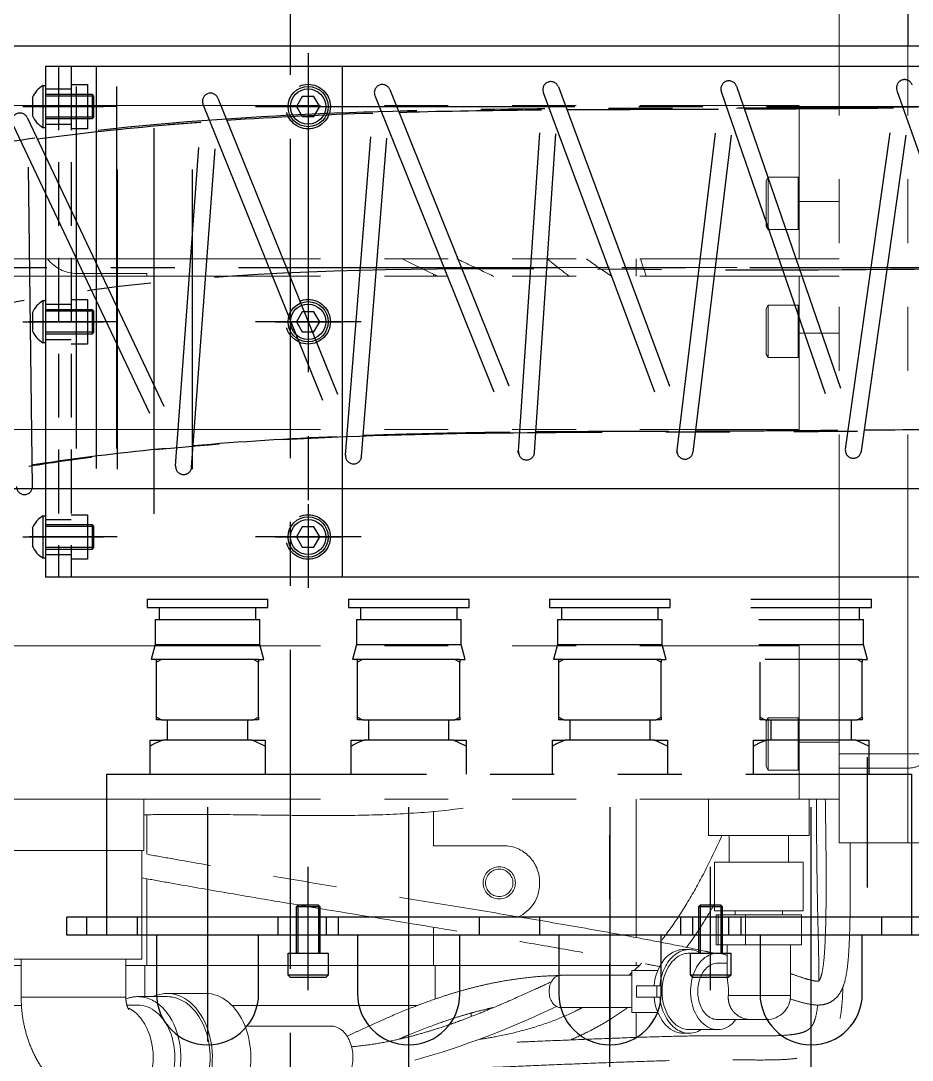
# Model space of a CAD drawing. Extents: x -2384 to 29887, y -2542 to 22350.
# Drawn here: x 2102.5 to 2324, y 4652.4 to 4910.8 of the extents above; entities that cross this region are included whole.
import ezdxf

# ---------------------------------------------------------------- set-up
doc = ezdxf.new("R2010")
doc.units = 0
doc.header["$LTSCALE"] = 63.5
doc.header["$MEASUREMENT"] = 0
for name, pattern in [('CENTER', [2, 1.25, -0.25, 0.25, -0.25]), ('HIDDEN', [0.375, 0.25, -0.125]), ('PHANTOM', [2.5, 1.25, -0.25, 0.25, -0.25, 0.25, -0.25])]:
    doc.linetypes.add(name, pattern=pattern)
doc.layers.get('0').update_dxf_attribs({"linetype": 'CONTINUOUS'})
for name, color, linetype in [('1', 4, 'HIDDEN'), ('2', 2, 'CENTER'), ('4', 6, 'PHANTOM'), ('Umbilical', 1, 'PHANTOM')]:
    doc.layers.add(name, color=color, linetype=linetype)

# ---------------------------------------------------------------- blocks, each defined once
blk = doc.blocks.new('165F-TOP')
at = {"lineweight": 0}
for p, q in [((448.5, -120.93), (448.5, 120.93)), ((465.5, -120.93), (465.5, 120.93)), ((240.2, 40.25), (438.5, 40.25)), ((438.5, 16.37), (438.5, 40.25)), ((430.8, 22.41), (430.3, 21.54)), ((430.3, 21.54), (430.3, 10.28)), ((430.8, 9.41), (430.8, 22.41)), ((438.3, 22.41), (430.8, 22.41)), ((438.3, 9.41), (438.3, 22.41)), ((438.3, 22.41), (438.3, 9.41)), ((438.5, 22.41), (438.3, 22.41)), ((438.5, 2.18), (438.5, 16.37)), ((438.5, 16.37), (448.5, 16.37)), ((430.3, 10.28), (430.8, 9.41)), ((430.8, 9.41), (438.3, 9.41)), ((438.3, 9.41), (438.5, 9.41)), ((240.2, 2.18), (438.5, 2.18)), ((312, 0), (448.5, 0)), ((398, -2.18), (398, 2.18)), ((438.5, 2.18), (448.5, 2.18)), ((240.2, -2.18), (438.5, -2.18)), ((276.38, -1.5), (259, -1.5)), ((276.38, -2.18), (276.38, -1.5)), ((347.62, -2.18), (347.62, -1.68)), ((438.5, -16.37), (438.5, -2.18)), ((438.5, -2.18), (448.5, -2.18)), ((430.8, -9.41), (430.3, -10.28)), ((430.3, -10.28), (430.3, -21.54)), ((430.8, -22.41), (430.8, -9.41)), ((438.3, -9.41), (430.8, -9.41)), ((438.3, -22.41), (438.3, -9.41)), ((438.3, -9.41), (438.3, -22.41)), ((438.5, -9.41), (438.3, -9.41)), ((438.5, -40.25), (438.5, -16.37)), ((438.5, -16.37), (448.5, -16.37)), ((430.3, -21.54), (430.8, -22.41)), ((430.8, -22.41), (438.3, -22.41)), ((438.3, -22.41), (438.5, -22.41)), ((240.2, -40.25), (438.5, -40.25)), ((240.2, -94.1), (438.5, -94.1)), ((438.5, -117.98), (438.5, -94.1)), ((430.8, -111.94), (430.3, -112.81)), ((430.3, -112.81), (430.3, -124.07)), ((430.8, -124.94), (430.8, -111.94)), ((438.3, -111.94), (430.8, -111.94)), ((438.3, -124.94), (438.3, -111.94)), ((438.3, -111.94), (438.3, -124.94)), ((438.5, -111.94), (438.3, -111.94)), ((438.5, -132.18), (438.5, -117.98)), ((438.5, -117.98), (448.5, -117.98)), ((448.5, -124.46), (448.5, -120.93)), ((448.5, -120.93), (465.5, -120.93)), ((465.5, -120.93), (470.5, -120.93)), ((465.5, -124.46), (465.5, -120.93)), ((430.3, -124.07), (430.8, -124.94)), ((430.8, -124.94), (438.3, -124.94)), ((438.3, -124.94), (438.5, -124.94)), ((448.5, -143), (448.5, -124.46)), ((465.5, -124.46), (448.5, -124.46)), ((465.5, -143), (465.5, -124.46)), ((240.2, -132.18), (438.5, -132.18)), ((275.7, -144.98), (275.7, -132.18)), ((398, -166.58), (398, -132.18)), ((416, -141.18), (416, -132.18)), ((438.5, -132.18), (448.5, -132.18)), ((441, -141.18), (441, -132.18)), ((276.38, -145.86), (276.38, -136.09)), ((347.62, -137.66), (347.62, -135.16)), ((347.62, -143.75), (347.62, -135.16)), ((441, -141.18), (416, -141.18)), ((421.1, -141.18), (421.1, -147.88)), ((435.9, -147.88), (435.9, -141.18)), ((347.62, -143.75), (365, -143.75)), ((448.5, -143), (465.5, -143)), ((465.5, -143), (470.5, -143)), ((275.7, -144.98), (240.7, -144.98)), ((275.2, -171.98), (275.2, -144.98)), ((439.5, -147.88), (417.5, -147.88)), ((417.5, -147.88), (417.5, -159.98)), ((439.5, -159.98), (439.5, -147.88)), ((276.38, -173.5), (276.38, -151.96)), ((374, -152.75), (374, -153.25)), ((439.5, -159.98), (417.5, -159.98)), ((422.6, -159.98), (422.6, -160.98)), ((434.4, -160.98), (434.4, -159.98)), ((418.42, -160.98), (417.9, -160.98)), ((417.9, -160.98), (417.9, -168.38)), ((425.21, -160.98), (418.42, -160.98)), ((418.42, -160.98), (418.42, -168.38)), ((425.21, -160.98), (425.21, -168.38)), ((425.21, -160.98), (439.1, -160.98)), ((439.1, -168.38), (439.1, -160.98)), ((347.62, -173.5), (347.62, -164.02)), ((411.18, -169.58), (409.76, -169.58)), ((418.25, -170.48), (411.18, -170.48)), ((418.42, -168.38), (417.9, -168.38)), ((418.42, -168.38), (425.21, -168.38)), ((420.6, -168.38), (420.6, -175.79)), ((425.21, -168.38), (439.1, -168.38)), ((436.4, -180.98), (436.4, -168.38)), ((275.2, -171.98), (241.2, -171.98)), ((245.2, -171.98), (245.2, -181.38)), ((271.2, -181.38), (271.2, -171.98)), ((398, -173.5), (398, -172.69)), ((420.6, -172.98), (418.25, -172.98)), ((225, -173.5), (245.2, -173.5)), ((271.2, -173.5), (275.96, -173.5)), ((275.96, -173.5), (275.96, -181.28)), ((275.96, -173.5), (348.04, -173.5)), ((348.04, -173.5), (348.04, -181.87)), ((348.04, -173.5), (399, -173.5)), ((403.39, -174.78), (396.92, -174.78)), ((396.92, -174.78), (396.92, -185.18)), ((396.92, -175.98), (379.21, -175.98)), ((291.01, -180.48), (281.46, -180.48)), ((403.19, -178.58), (398.09, -178.58)), ((398.09, -178.58), (398.09, -181.38)), ((403.89, -178.58), (403.19, -178.58)), ((403.19, -178.58), (403.19, -181.38)), ((271.2, -181.38), (245.2, -181.38)), ((274.18, -183.38), (271.47, -183.38)), ((281.46, -181.28), (274.18, -181.28)), ((403.19, -181.38), (398.09, -181.38)), ((403.89, -181.38), (403.19, -181.38)), ((420.92, -180.98), (436.4, -180.98)), ((225, -183.5), (245.28, -183.5)), ((297.61, -183.5), (343.61, -183.5)), ((341.5, -183.5), (341.5, -184.35)), ((357, -186.24), (357, -185.36)), ((379.21, -183.98), (396.92, -183.98)), ((403.39, -185.18), (396.92, -185.18)), ((398, -191.43), (398, -185.18)), ((322.12, -188.58), (300.81, -188.58)), ((418.25, -186.98), (426.6, -186.98)), ((426.6, -186.98), (430.4, -186.98)), ((341.5, -190.81), (341.5, -191.28)), ((409.76, -190.38), (411.18, -190.38)), ((411.18, -189.48), (418.25, -189.48))]:
    blk.add_line(p, q, dxfattribs=at)
blk.add_line((455.5, -154.12), (455.5, -121.76))
for radius in [4, 3.4]:
    blk.add_circle((364, -153), radius, dxfattribs=at)
for centre, radius, start, end in [((259, 7.5), 9, 216.2742, 270), ((365, -152.75), 9, 0, 90), ((365, -153.25), 9, 294.1264, 0), ((430.4, -180.98), 6, 270, 0), ((284.38, 10.69), 215.88, 285.7553, 295.7639), ((426.6, -180.98), 6, 234.0208, 270)]:
    blk.add_arc(centre, radius, start, end, dxfattribs=at)
for centre, major_axis, ratio, start_param, end_param in [((312, -482.5), (0, 602.73), 0.243062, 5.634564, 5.646608), ((465.5, -120.93), (-5, 0), 0.707107, 1.570796, 3.141593), ((409.76, -179.98), (0, -10.4), 0.707107, 3.141593, 4.577364), ((411.18, -179.98), (0, -10.4), 0.707107, 2.722507, 4.577364), ((411.18, -179.98), (0, -9.5), 0.707107, 3.141593, 6.283185), ((418.25, -179.98), (0, 9.5), 0.707107, 0, 3.884002), ((418.25, -179.98), (0, 9.5), 0.707107, 5.910464, 6.283185), ((418.25, -179.98), (0, 7), 0.707107, 0, 3.141593), ((379.21, -179.98), (0, -4), 0.707107, 3.141593, 6.283185), ((281.46, -196.38), (0, -15.9), 0.707107, 0, 3.460159), ((291.01, -196.38), (0, -15.9), 0.707107, 0, 3.141593), ((274.18, -196.38), (0, 15.1), 0.707107, 2.613998, 6.283185), ((274.18, -196.38), (0, 15.1), 0.707107, 0, 0.280814), ((274.18, -196.38), (0, -13), 0.707107, 0, 3.141593), ((281.46, -196.38), (0, 15.1), 0.707107, 3.141593, 6.283185), ((409.76, -179.98), (0, 10.4), 0.707107, 1.705822, 3.141593), ((411.18, -179.98), (0, 10.4), 0.707107, 1.705822, 3.560678), ((268.81, -196.38), (0, -13), 0.707107, 0.00031, 2.788975), ((322.12, -196.38), (0, -7.8), 0.707107, 0, 3.141593)]:
    blk.add_ellipse(centre, major_axis=major_axis, ratio=ratio, start_param=start_param, end_param=end_param, dxfattribs=at)
for points, knots in [([(339.83, 2.17), (342.53, 0.82), (345.47, -0.63), (348.41, -2.07), (348.64, -2.18)], [0.57545613, 0.57545613, 0.57545613, 0.57545613, 0.60280045, 0.6050628, 0.6050628, 0.6050628, 0.6050628]), ([(362.67, -2.23), (360.62, -1.27), (357.54, 0.18), (354.47, 1.66), (353.44, 2.16)], [0.35261808, 0.35261808, 0.35261808, 0.35261808, 0.37316705, 0.38355816, 0.38355816, 0.38355816, 0.38355816]), ([(375.94, 2.14), (376.58, 1.61), (378.42, 0.11), (380.3, -1.35), (381.54, -2.28)], [0.57964496, 0.57964496, 0.57964496, 0.57964496, 0.5895051, 0.60816282, 0.60816282, 0.60816282, 0.60816282]), ([(392, -2.22), (390.03, -0.98), (387.91, 0.48), (385.83, 2.01), (385.64, 2.15)], [0.39515172, 0.39515172, 0.39515172, 0.39515172, 0.42724311, 0.43054988, 0.43054988, 0.43054988, 0.43054988]), ([(275.7, -136.07), (278.13, -136.03), (285.23, -135.95), (296.96, -136.01), (310.85, -136.21), (324.68, -136.31), (338.48, -136.02), (351.7, -135.02), (361.21, -133.54), (366.11, -132.49), (367.04, -132.28)], [0.3092042, 0.3092042, 0.3092042, 0.3092042, 0.3352801, 0.3853111, 0.4348321, 0.4841775, 0.5334679, 0.5826379, 0.6261924, 0.6364093, 0.6364093, 0.6364093, 0.6364093]), ([(445.01, -132.19), (445.09, -136.48), (445.18, -142.96), (445.23, -151.27), (445.22, -157.2), (445.15, -162.52), (445.01, -167.07), (444.81, -170.81), (444.51, -173.75), (444.13, -175.84), (443.68, -177.05), (443.44, -177.37), (443.39, -177.39), (443.32, -177.4), (442.75, -177.45), (441.62, -177.25), (439.79, -176.72), (437.89, -176.08), (436.68, -175.67), (436.47, -175.6)], [0.1146946, 0.1146946, 0.1146946, 0.1146946, 0.1459557, 0.1621997, 0.1780087, 0.1931922, 0.2078557, 0.2222842, 0.2373282, 0.2534195, 0.2694186, 0.2834096, 0.294869, 0.304874, 0.3183158, 0.3356242, 0.3549476, 0.3736374, 0.3773189, 0.3773189, 0.3773189, 0.3773189]), ([(442.8, -132.19), (442.81, -133.76), (442.83, -138.1), (442.88, -145.12), (442.98, -153.33), (443.14, -161.46), (443.34, -169.17), (443.42, -174.29), (443.41, -176.85), (443.4, -177.47)], [0.2519613, 0.2519613, 0.2519613, 0.2519613, 0.2667191, 0.2929848, 0.318916, 0.3476873, 0.3798507, 0.4144071, 0.4263173, 0.4263173, 0.4263173, 0.4263173]), ([(419.34, -141.21), (417.68, -144.94), (414.67, -151.16), (410, -159.29), (406.54, -164.42), (404.49, -167.09), (403.95, -167.76)], [0.3655715, 0.3655715, 0.3655715, 0.3655715, 0.4279995, 0.4719347, 0.5120076, 0.5257655, 0.5257655, 0.5257655, 0.5257655]), ([(436.23, -181.82), (436.28, -181.84), (437.38, -182.2), (439.4, -182.82), (441.83, -183.34), (443.79, -183.41), (445.32, -183.12), (446.78, -182.42), (448.07, -181.31), (449.16, -179.62), (449.91, -177.5), (450.44, -174.76), (450.78, -171.47), (450.99, -167.62), (451.14, -162.98), (451.23, -156.69), (451.23, -149.92), (451.19, -144.9), (451.17, -143.05)], [0.5752153, 0.5752153, 0.5752153, 0.5752153, 0.5759101, 0.5931726, 0.6109344, 0.6263217, 0.6382622, 0.647431, 0.6583045, 0.6713859, 0.686297, 0.7012713, 0.715249, 0.7286022, 0.7421055, 0.7560528, 0.7779808, 0.7906603, 0.7906603, 0.7906603, 0.7906603]), ([(417.37, -170.48), (416.6, -170.31), (413.37, -169.6), (407.32, -168.36), (399.01, -166.76), (388.01, -164.74), (374.25, -162.35), (357.91, -159.62), (341.5, -156.93), (325.08, -154.23), (309.6, -151.66), (295.09, -149.19), (283.92, -147.23), (277.31, -146.04), (275.17, -145.65)], [0.4481641, 0.4481641, 0.4481641, 0.4481641, 0.4544998, 0.4744789, 0.4946153, 0.5150738, 0.5525953, 0.5904441, 0.6285225, 0.6665178, 0.7044837, 0.7359579, 0.7673703, 0.782421, 0.782421, 0.782421, 0.782421]), ([(275.17, -151.75), (277.35, -152.15), (284.05, -153.35), (295.36, -155.33), (313.68, -158.44), (336.62, -162.21), (359.53, -165.96), (377.73, -169.04), (389.61, -171.13), (398.33, -172.74), (402.57, -173.56), (404.01, -173.84)], [0.2010939, 0.2010939, 0.2010939, 0.2010939, 0.215121, 0.2441796, 0.2732742, 0.3316178, 0.3899066, 0.4188275, 0.4473506, 0.4659558, 0.4757152, 0.4757152, 0.4757152, 0.4757152]), ([(410.52, -169.05), (412.5, -166.37), (414.87, -162.75), (417.07, -158.98), (417.56, -158.12)], [0.41868294, 0.41868294, 0.41868294, 0.41868294, 0.45927891, 0.4710608, 0.4710608, 0.4710608, 0.4710608]), ([(399.37, -172.96), (399.23, -173.11), (398.6, -173.74), (397.97, -174.35), (397.48, -174.81)], [0.56294316, 0.56294316, 0.56294316, 0.56294316, 0.56635014, 0.57725471, 0.57725471, 0.57725471, 0.57725471]), ([(379.21, -176.03), (377.61, -176.07), (374.54, -176.17), (369.49, -176.68), (364.93, -177.39), (361.11, -178.15), (357.79, -178.93), (354.69, -179.76), (351.49, -180.72), (347.63, -181.99), (342.56, -183.85), (336.11, -186.52), (330.35, -189.16), (326.99, -190.76), (326.1, -191.19)], [0.033011, 0.033011, 0.033011, 0.033011, 0.1240884, 0.2208613, 0.2963908, 0.3549056, 0.4059671, 0.4538713, 0.4990994, 0.5534773, 0.6306866, 0.7305184, 0.8535263, 0.8982314, 0.8982314, 0.8982314, 0.8982314]), ([(377.03, -177.54), (375.57, -178.21), (372.34, -179.7), (367.13, -182.05), (362.03, -184.24), (357.8, -185.95), (353.71, -187.5), (349.87, -188.85), (345.8, -190.12), (341.96, -191.2), (337.5, -192.26), (332.37, -193.2), (328.99, -193.59), (327.22, -193.74), (327.2, -193.74)], [0.0519534, 0.0519534, 0.0519534, 0.0519534, 0.1395071, 0.2570559, 0.352271, 0.4264163, 0.4817683, 0.5607162, 0.6103449, 0.6660081, 0.7282494, 0.7998051, 0.8869113, 0.8875428, 0.8875428, 0.8875428, 0.8875428]), ([(420.92, -180.98), (420.96, -180.46), (420.97, -179.91), (420.92, -178.83), (420.85, -178.33), (420.69, -177.08), (420.6, -176.39), (420.6, -175.77)], [0, 0, 0, 0, 0.0625, 0.0625, 0.125, 0.125, 0.2301715, 0.2301715, 0.2301715, 0.2301715]), ([(326.86, -199.96), (327.73, -199.95), (331.24, -199.89), (337.31, -199.75), (344.84, -199.52), (352.87, -199.23), (361.75, -198.88), (371.92, -198.45), (382.17, -198.02), (392.43, -197.62), (402.43, -197.27), (410.36, -197.07), (416.1, -196.99), (421.44, -196.98), (427.26, -197.04), (432.54, -197.03), (436.14, -196.85), (438.85, -196.5), (441.31, -195.93), (443.6, -194.92), (445.41, -193.53), (446.75, -191.89), (447.69, -190.14), (448.36, -188.21), (448.83, -186.05), (449.15, -183.58), (449.31, -181.2), (449.36, -179.47), (449.38, -178.9)], [0.02346, 0.02346, 0.02346, 0.02346, 0.033306, 0.0613049, 0.0852078, 0.1052606, 0.1362875, 0.1669655, 0.1984898, 0.2300753, 0.2610123, 0.2908228, 0.305518, 0.3203517, 0.3511944, 0.3837253, 0.4134954, 0.4319511, 0.4548894, 0.4827227, 0.5079868, 0.5287969, 0.5481491, 0.5699554, 0.5900272, 0.6090722, 0.6324533, 0.6434741, 0.6434741, 0.6434741, 0.6434741]), ([(245.2, -181.38), (245.22, -182.32), (245.27, -184.45), (245.8, -188.22), (246.93, -192.31), (248.6, -196.24), (250.73, -199.7), (253.2, -202.65), (255.91, -205.05), (258.89, -206.96), (262.15, -208.38), (265.56, -209.23), (267.67, -209.33), (268.81, -209.38)], [0, 0, 0, 0, 0.060994, 0.162033, 0.264056, 0.367099, 0.470737, 0.563002, 0.653212, 0.741468, 0.828176, 0.922079, 1, 1, 1, 1]), ([(271.93, -184.49), (271.93, -184.49), (271.92, -184.48), (271.78, -184.28), (271.5, -183.58), (271.28, -182.66), (271.2, -181.84), (271.2, -181.45), (271.2, -181.38)], [0.5963637, 0.5963637, 0.5963637, 0.5963637, 0.622439, 0.7343357, 0.8201288, 0.9052766, 0.9855596, 1, 1, 1, 1]), ([(443.12, -183.35), (443.1, -183.55), (442.98, -184.57), (442.69, -186.2), (442.22, -187.64), (441.69, -188.6), (441.16, -189.23), (440.32, -189.83), (439.11, -190.29), (437.56, -190.62), (435.3, -190.89), (431.98, -191.04), (426.76, -191.04), (419.86, -190.97), (411.37, -191.03), (401.92, -191.28), (391.99, -191.63), (381.81, -192.03), (373.29, -192.39), (366.54, -192.67), (361.6, -192.88), (358, -193.02), (356.07, -193.1), (355.74, -193.11)], [0.4709812, 0.4709812, 0.4709812, 0.4709812, 0.4766814, 0.5009008, 0.5279554, 0.5473575, 0.5682607, 0.5937142, 0.621343, 0.6437914, 0.6620837, 0.6920585, 0.7245577, 0.7553561, 0.7850095, 0.8150063, 0.8460521, 0.8777557, 0.9094482, 0.9250352, 0.94035, 0.9553397, 0.9584391, 0.9584391, 0.9584391, 0.9584391]), ([(423.07, -185.83), (422.89, -185.7), (422.73, -185.56), (422.42, -185.28), (422.29, -185.13), (422.03, -184.83), (421.91, -184.66), (421.57, -184.16), (421.39, -183.8), (421.18, -183.23), (421.12, -183.03), (421.02, -182.63), (420.98, -182.43), (420.89, -181.82), (420.88, -181.4), (420.92, -180.98)], [0.4315086, 0.4315086, 0.4315086, 0.4315086, 0.5, 0.5, 0.5625, 0.5625, 0.625, 0.625, 0.75, 0.75, 0.8125, 0.8125, 0.875, 0.875, 1, 1, 1, 1]), ([(339.15, -191.8), (339.8, -191.51), (342.66, -190.3), (347.17, -188.51), (351.97, -186.85), (355.26, -185.84), (357.97, -185.08), (360.33, -184.49), (361.94, -184.13), (362.47, -184.01)], [0.2379386, 0.2379386, 0.2379386, 0.2379386, 0.2710536, 0.3821332, 0.4661738, 0.5109793, 0.5483137, 0.604467, 0.6331949, 0.6331949, 0.6331949, 0.6331949]), ([(384.62, -184.01), (384.07, -184.3), (381.66, -185.53), (376.94, -187.56), (370.4, -189.64), (364.25, -191.05), (360.49, -191.69), (358.95, -191.93)], [0.661869, 0.661869, 0.661869, 0.661869, 0.6715981, 0.7042659, 0.7408239, 0.7748275, 0.798919, 0.798919, 0.798919, 0.798919]), ([(381.49, -192.1), (383.03, -191.46), (386.63, -189.82), (391.42, -187.12), (394.56, -184.95), (395.82, -184.01)], [0.26607011, 0.26607011, 0.26607011, 0.26607011, 0.28568899, 0.313063, 0.33236964, 0.33236964, 0.33236964, 0.33236964])]:
    blk.add_open_spline(points, degree=3, knots=knots, dxfattribs=at)
blk.add_open_spline([(396.96, -175.29), (396.7, -175.53), (396.44, -175.77), (396.17, -176.01)], degree=3, dxfattribs=at)
at = {"layer": '2'}
for p, q in [((312, 412.98), (312, -333.68)), ((-589.77, 0), (1847.25, 0))]:
    blk.add_line(p, q, dxfattribs=at)
blk = doc.blocks.new('CLHOLEM10pS', base_point=(-1093.7, 423.32))
blk.add_circle((-1093.7, 423.32), 5.4)
at = {"layer": '2'}
for p, q in [((-1093.7, 431.89), (-1093.7, 414.74)), ((-1102.27, 423.32), (-1085.12, 423.32))]:
    blk.add_line(p, q, dxfattribs=at)
blk = doc.blocks.new('A$C6E9C46D4')
for p, q in [((-80, 15), (-85, 10)), ((10, 15), (-80, 15)), ((10, 15), (15, 10)), ((-85, -206), (-85, 10)), ((15, 10), (15, -206)), ((-85, -201.5), (-307, -201.5)), ((-307, -206), (-307, -201.5)), ((-302, -206), (-302, -201.5)), ((15, -201.5), (-85, -201.5)), ((10, -201.5), (10, -206)), ((15, -206), (-307, -206))]:
    blk.add_line(p, q)
at = {"layer": '1'}
for p, q in [((-289.5, -201.5), (-289.5, -206)), ((-254.5, -201.5), (-254.5, -206)), ((-251.5, -201.5), (-251.5, -206)), ((-242.5, -201.5), (-242.5, -206)), ((-239.5, -201.5), (-239.5, -206)), ((-204.5, -201.5), (-204.5, -206)), ((-189.5, -201.5), (-189.5, -206)), ((-154.5, -201.5), (-154.5, -206)), ((-151.5, -201.5), (-151.5, -206)), ((-142.5, -201.5), (-142.5, -206)), ((-139.5, -201.5), (-139.5, -206)), ((-104.5, -201.5), (-104.5, -206)), ((-79.5, -201.5), (-79.5, -206)), ((-74.1, -201.5), (-74.1, -206)), ((-69.1, -201.5), (-69.1, -206)), ((-24.9, -201.5), (-24.9, -206)), ((-19.9, -201.5), (-19.9, -206)), ((-14.5, -201.5), (-14.5, -206))]:
    blk.add_line(p, q, dxfattribs=at)
at = {"layer": '2'}
for p, q in [((-58.42, 0), (-8.58, 0)), ((-67, -71.42), (-67, -8.58)), ((0, -8.58), (0, -71.42)), ((-8.58, -80), (-58.42, -80)), ((-272, -174.2), (-272, -232.41)), ((-222, -232.41), (-222, -174.2)), ((-172, -174.2), (-172, -232.41)), ((-122, -232.41), (-122, -174.2)), ((-247, -218.06), (-247, -189.01)), ((-147, -218.06), (-147, -189.01)), ((-71.6, -218.06), (-71.6, -189.01)), ((-22.4, -218.06), (-22.4, -189.01))]:
    blk.add_line(p, q, dxfattribs=at)
for p in [(-67, 0), (0, 0), (-67, -80), (0, -80)]:
    blk.add_blockref('CLHOLEM10pS', p)
blk = doc.blocks.new('SHCSM6x12-0000sS', base_point=(8166.35, 5158.56))
for p, q in [((8160.35, 5162.96), (8160.95, 5163.56)), ((8160.95, 5153.56), (8160.95, 5163.56)), ((8160.95, 5163.56), (8166.35, 5163.56)), ((8166.35, 5163.56), (8166.35, 5153.56)), ((8160.35, 5154.16), (8160.35, 5162.96)), ((8160.95, 5153.56), (8160.35, 5154.16)), ((8166.35, 5153.56), (8160.95, 5153.56))]:
    blk.add_line(p, q)
at = {"layer": '1'}
for p, q in [((8177.93, 5161.56), (8166.35, 5161.56)), ((8178.35, 5161.14), (8166.35, 5161.14)), ((8178.35, 5161.14), (8177.93, 5161.56)), ((8177.93, 5155.56), (8177.93, 5161.56)), ((8178.35, 5155.98), (8178.35, 5161.14)), ((8178.35, 5155.98), (8166.35, 5155.98)), ((8166.35, 5155.56), (8177.93, 5155.56)), ((8177.93, 5155.56), (8178.35, 5155.98))]:
    blk.add_line(p, q, dxfattribs=at)
at = {"layer": '2'}
blk.add_line((8157.17, 5158.56), (8181.52, 5158.56), dxfattribs=at)
blk = doc.blocks.new('A$C7FA0107F')
for p, q in [((-137.7, 0), (-137.7, -14.57)), ((-112.3, -14.57), (-112.3, 0)), ((-87.7, 0), (-87.7, -14.57)), ((-62.3, -14.57), (-62.3, 0)), ((-37.7, 0), (-37.7, -14.57)), ((-12.3, -14.57), (-12.3, 0)), ((12.3, 0), (12.3, -14.57)), ((37.7, -14.57), (37.7, 0))]:
    blk.add_line(p, q)
for centre in [(-125, -14.57), (-75, -14.57), (-25, -14.57), (25, -14.57)]:
    blk.add_arc(centre, 12.7, 180, 0)
at = {"layer": '4'}
for p, q in [((-140, 83.5), (-110, 83.5)), ((-140, 83.5), (-140, 81.5)), ((-110, 81.5), (-110, 83.5)), ((-90, 83.5), (-60, 83.5)), ((-90, 83.5), (-90, 81.5)), ((-60, 81.5), (-60, 83.5)), ((-40, 83.5), (-10, 83.5)), ((-40, 83.5), (-40, 81.5)), ((-10, 81.5), (-10, 83.5)), ((10, 83.5), (40, 83.5)), ((40, 81.5), (40, 83.5)), ((-140, 81.5), (-110, 81.5)), ((-137, 81.5), (-137, 78.5)), ((-113, 78.5), (-113, 81.5)), ((-90, 81.5), (-60, 81.5)), ((-87, 81.5), (-87, 78.5)), ((-63, 78.5), (-63, 81.5)), ((-40, 81.5), (-10, 81.5)), ((-37, 81.5), (-37, 78.5)), ((-13, 78.5), (-13, 81.5)), ((10, 81.5), (40, 81.5)), ((37, 78.5), (37, 81.5)), ((-138, 78.5), (-112, 78.5)), ((-138, 78.5), (-138, 72.23)), ((-112, 72.23), (-112, 78.5)), ((-88, 78.5), (-62, 78.5)), ((-88, 78.5), (-88, 72.23)), ((-62, 72.23), (-62, 78.5)), ((-38, 78.5), (-12, 78.5)), ((-38, 78.5), (-38, 72.23)), ((-12, 72.23), (-12, 78.5)), ((12, 78.5), (38, 78.5)), ((38, 72.23), (38, 78.5)), ((-138, 72.23), (-139, 68.5)), ((-138, 72.23), (-112, 72.23)), ((-111, 68.5), (-112, 72.23)), ((-88, 72.23), (-89, 68.5)), ((-88, 72.23), (-62, 72.23)), ((-61, 68.5), (-62, 72.23)), ((-38, 72.23), (-39, 68.5)), ((-38, 72.23), (-12, 72.23)), ((-11, 68.5), (-12, 72.23)), ((12, 72.23), (38, 72.23)), ((39, 68.5), (38, 72.23)), ((-137.7, 68.5), (-139, 68.5)), ((-136.45, 68.5), (-137.7, 68.5)), ((-137.7, 67.84), (-137.7, 68.5)), ((-136.45, 68.5), (-137.7, 67.84)), ((-137.7, 54.17), (-137.7, 67.84)), ((-113.55, 68.5), (-136.45, 68.5)), ((-112.3, 68.5), (-113.55, 68.5)), ((-112.3, 67.84), (-113.55, 68.5)), ((-112.3, 68.5), (-111, 68.5)), ((-112.3, 68.5), (-112.3, 67.84)), ((-112.3, 54.17), (-112.3, 67.84)), ((-87.7, 68.5), (-89, 68.5)), ((-86.45, 68.5), (-87.7, 68.5)), ((-87.7, 67.84), (-87.7, 68.5)), ((-86.45, 68.5), (-87.7, 67.84)), ((-87.7, 54.17), (-87.7, 67.84)), ((-63.55, 68.5), (-86.45, 68.5)), ((-62.3, 68.5), (-63.55, 68.5)), ((-62.3, 67.84), (-63.55, 68.5)), ((-62.3, 68.5), (-61, 68.5)), ((-62.3, 68.5), (-62.3, 67.84)), ((-62.3, 54.17), (-62.3, 67.84)), ((-37.7, 68.5), (-39, 68.5)), ((-36.45, 68.5), (-37.7, 68.5)), ((-37.7, 67.84), (-37.7, 68.5)), ((-36.45, 68.5), (-37.7, 67.84)), ((-37.7, 54.17), (-37.7, 67.84)), ((-13.55, 68.5), (-36.45, 68.5)), ((-12.3, 68.5), (-13.55, 68.5)), ((-12.3, 67.84), (-13.55, 68.5)), ((-12.3, 68.5), (-11, 68.5)), ((-12.3, 68.5), (-12.3, 67.84)), ((-12.3, 54.17), (-12.3, 67.84)), ((12.3, 54.17), (12.3, 67.84)), ((36.45, 68.5), (13.55, 68.5)), ((37.7, 68.5), (36.45, 68.5)), ((37.7, 67.84), (36.45, 68.5)), ((37.7, 68.5), (39, 68.5)), ((37.7, 68.5), (37.7, 67.84)), ((37.7, 54.17), (37.7, 67.84)), ((-137.7, 54.17), (-136.45, 53.5)), ((-137.7, 53.5), (-137.7, 54.17)), ((-136.45, 53.5), (-137.7, 53.5)), ((-136.45, 53.5), (-113.55, 53.5)), ((-135, 53.5), (-135, 48.5)), ((-115, 48.5), (-115, 53.5)), ((-113.55, 53.5), (-112.3, 54.17)), ((-112.3, 53.5), (-113.55, 53.5)), ((-112.3, 54.17), (-112.3, 53.5)), ((-87.7, 54.17), (-86.45, 53.5)), ((-87.7, 53.5), (-87.7, 54.17)), ((-86.45, 53.5), (-87.7, 53.5)), ((-86.45, 53.5), (-63.55, 53.5)), ((-85, 53.5), (-85, 48.5)), ((-65, 48.5), (-65, 53.5)), ((-63.55, 53.5), (-62.3, 54.17)), ((-62.3, 53.5), (-63.55, 53.5)), ((-62.3, 54.17), (-62.3, 53.5)), ((-37.7, 54.17), (-36.45, 53.5)), ((-37.7, 53.5), (-37.7, 54.17)), ((-36.45, 53.5), (-37.7, 53.5)), ((-36.45, 53.5), (-13.55, 53.5)), ((-35, 53.5), (-35, 48.5)), ((-15, 48.5), (-15, 53.5)), ((-13.55, 53.5), (-12.3, 54.17)), ((-12.3, 53.5), (-13.55, 53.5)), ((-12.3, 54.17), (-12.3, 53.5)), ((12.3, 54.17), (13.55, 53.5)), ((12.3, 53.5), (12.3, 54.17)), ((13.55, 53.5), (12.3, 53.5)), ((13.55, 53.5), (36.45, 53.5)), ((15, 53.5), (15, 48.5)), ((35, 48.5), (35, 53.5)), ((36.45, 53.5), (37.7, 54.17)), ((37.7, 53.5), (36.45, 53.5)), ((37.7, 54.17), (37.7, 53.5)), ((-139.29, 48.5), (-136.1, 48.5)), ((-139.29, 47), (-139.29, 48.5)), ((-139.29, 40), (-139.29, 47)), ((-113.9, 48.5), (-136.1, 48.5)), ((-113.9, 48.5), (-110.71, 48.5)), ((-110.71, 47), (-113.9, 48.5)), ((-110.71, 48.5), (-110.71, 47)), ((-110.71, 47), (-110.71, 40)), ((-89.29, 48.5), (-86.1, 48.5)), ((-89.29, 47), (-89.29, 48.5)), ((-89.29, 40), (-89.29, 47)), ((-63.9, 48.5), (-86.1, 48.5)), ((-63.9, 48.5), (-60.71, 48.5)), ((-60.71, 47), (-63.9, 48.5)), ((-60.71, 48.5), (-60.71, 47)), ((-60.71, 47), (-60.71, 40)), ((-39.29, 48.5), (-36.1, 48.5)), ((-39.29, 47), (-39.29, 48.5)), ((-39.29, 40), (-39.29, 47)), ((-13.9, 48.5), (-36.1, 48.5)), ((-13.9, 48.5), (-10.71, 48.5)), ((-10.71, 47), (-13.9, 48.5)), ((-10.71, 48.5), (-10.71, 47)), ((-10.71, 47), (-10.71, 40)), ((10.71, 48.5), (13.9, 48.5)), ((10.71, 47), (10.71, 48.5)), ((10.71, 40), (10.71, 47)), ((36.1, 48.5), (13.9, 48.5)), ((36.1, 48.5), (39.29, 48.5)), ((39.29, 47), (36.1, 48.5)), ((39.29, 48.5), (39.29, 47)), ((39.29, 47), (39.29, 40)), ((-150, 40), (50, 40)), ((-150, 0), (-150, 40)), ((50, 0), (50, 40)), ((50, 0), (-150, 0))]:
    blk.add_line(p, q, dxfattribs=at)
for centre in [(-129.6, 30.54), (-79.6, 30.54), (-29.6, 30.54), (20.4, 30.54)]:
    blk.add_arc(centre, 19.1, 109.8783, 120.4562, dxfattribs=at)
at = {"rotation": 90}
for p in [(-100, -4.5), (0, -4.5)]:
    blk.add_blockref('SHCSM6x12-0000sS', p, dxfattribs=at)
blk = doc.blocks.new('A$C77572484')
for p, q in [((-5.25, 0), (5.25, 0)), ((-5.25, -0.6), (-5.25, 0)), ((5.25, 0), (5.25, -0.6)), ((5.25, -0.6), (-5.25, -0.6)), ((-2.17, -3.3), (2.17, -3.3))]:
    blk.add_line(p, q)
for start, end in [(208.7847, 248.8292), (291.1708, 331.2153)]:
    blk.add_arc((0, 2.28), 5.99, start, end)
at = {"layer": '1'}
for p, q in [((-2.6, 12.01), (-3, 11.61)), ((-3, 11.61), (-3, 0)), ((3, 11.61), (-3, 11.61)), ((2.6, 12.01), (-2.6, 12.01)), ((-2.6, 12.01), (-2.6, 0)), ((3, 11.61), (2.6, 12.01)), ((2.6, 12.01), (2.6, 0)), ((3, 0), (3, 11.61))]:
    blk.add_line(p, q, dxfattribs=at)
at = {"layer": '2'}
blk.add_line((0, -5.69), (0, 14.39), dxfattribs=at)
blk = doc.blocks.new('SHCSM6PS', base_point=(-948.03, 713.73))
blk.add_lwpolyline([(-945.14, 713.73), (-946.59, 716.23), (-949.47, 716.23), (-950.92, 713.73), (-949.47, 711.23), (-946.59, 711.23), (-945.14, 713.73), (-945.14, 713.73)])
blk.add_circle((-948.03, 713.73), 5)
at = {"layer": '2'}
for p, q in [((-948.03, 721.91), (-948.03, 705.56)), ((-956.2, 713.73), (-939.85, 713.73))]:
    blk.add_line(p, q, dxfattribs=at)
blk = doc.blocks.new('A$C430B403A')
for p, q in [((5, 90), (-245.23, 90)), ((-245.23, 90), (-245.23, -37)), ((-171.5, 90), (-171.5, -37)), ((-24.73, 90), (-24.73, -37)), ((5, 90), (10, 85)), ((10, -32), (10, 85)), ((-218.28, -21.29), (-218.28, 74.63)), ((-227.38, -10.15), (-227.38, 64.35)), ((-208.75, -10.15), (-208.75, 64.35)), ((5, -37), (10, -32)), ((5, -37), (-245.23, -37))]:
    blk.add_line(p, q)
for centre, radius in [((0, 80), 5.5), ((-180, 80), 4.38), ((-180, 26.5), 4.38), ((0, 0), 5.5), ((-180, -27), 4.38)]:
    blk.add_circle(centre, radius)
at = {"layer": '1'}
for p, q in [((-242.06, 90), (-242.06, -37)), ((-238.88, 90), (-238.88, -37)), ((-27.9, 90), (-27.9, -37)), ((-238.88, 85.52), (-234.8, 85.52)), ((-234.8, 85.52), (-234.8, 74.47)), ((-245.23, 84.37), (-238.88, 84.37)), ((-245.23, 75.62), (-238.88, 75.62)), ((-234.8, 74.47), (-238.88, 74.47)), ((-238.88, 32.02), (-234.8, 32.02)), ((-234.8, 32.02), (-234.8, 20.97)), ((-245.23, 30.87), (-238.88, 30.87)), ((-245.23, 22.12), (-238.88, 22.12)), ((-234.8, 20.97), (-238.88, 20.97)), ((-245.23, -22.63), (-238.88, -22.63)), ((-238.88, -21.48), (-234.8, -21.48)), ((-234.8, -21.48), (-234.8, -32.53)), ((-245.23, -31.38), (-238.88, -31.38)), ((-234.8, -32.53), (-238.88, -32.53))]:
    blk.add_line(p, q, dxfattribs=at)
for centre in [(-180, 80), (-180, 26.5), (-180, -27)]:
    blk.add_circle(centre, 5.53, dxfattribs=at)
at = {"layer": '2'}
for p, q in [((-180, 93.31), (-180, -39.62)), ((0, 88.57), (0, -8.58)), ((-227.47, 80), (-249.34, 80)), ((-193.06, 80), (8.58, 80)), ((-227.47, 26.5), (-249.34, 26.5)), ((-166.81, 26.5), (-193.06, 26.5)), ((-8.58, 0), (8.58, 0)), ((-227.47, -27), (-249.34, -27)), ((-166.81, -27), (-193.06, -27))]:
    blk.add_line(p, q, dxfattribs=at)
for p in [(-180, 80), (-180, 26.5), (-180, -27)]:
    blk.add_blockref('SHCSM6PS', p)
at = {"rotation": 270}
for p in [(-245.23, 80), (-245.23, 26.5), (-245.23, -27)]:
    blk.add_blockref('A$C77572484', p, dxfattribs=at)
blk = doc.blocks.new('A$C3F4328EF')
blk.add_blockref('A$C430B403A', (0, 0))

msp = doc.modelspace()

# ---------------------------------------------------------------- linework, layer by layer
for p, q in [((2322.88, 4927.05), (2322.88, 4904.48)), ((2438.42, 4904.48), (2072.44, 4904.48)), ((2121.32, 4799.48), (2121.32, 4899.48)), ((2116.32, 4804.48), (2116.32, 4894.48)), ((2126.32, 4804.48), (2126.32, 4894.48)), ((2438.42, 4794.48), (2072.44, 4794.48))]:
    msp.add_line(p, q)
at = {"layer": '2'}
for p, q in [((2198.88, 4597.21), (2198.88, 4717.48)), ((2248.88, 4597.21), (2248.88, 4717.48)), ((2298.88, 4597.21), (2298.88, 4717.48))]:
    msp.add_line(p, q, dxfattribs=at)
msp.add_spline([(2064.8, 4554.98), (1976.9, 4554.98), (1807.04, 4587.6), (1802.91, 4679.82), (1951.16, 4788.02), (2081.21, 4836.77), (2282.58, 4848.88), (2378.15, 4849.58), (2438.42, 4849.48)], degree=3, dxfattribs=at)
at = {"layer": 'Umbilical'}
for p, q in [((2236.06, 4894.39), (2266.54, 4812.26)), ((2280.34, 4894.52), (2308.55, 4812.58)), ((2307.39, 4804.34), (2320.12, 4894.46)), ((2183.17, 4802.81), (2190.34, 4893.12)), ((2190.48, 4892.21), (2226.3, 4802.89)), ((2194.19, 4893.7), (2226.74, 4812.52)), ((2226.16, 4803.77), (2232.19, 4893.83)), ((2232.31, 4893), (2265.66, 4803.14)), ((2265.55, 4804.07), (2276.46, 4894.11)), ((2276.55, 4893.21), (2307.48, 4803.41)), ((2320.21, 4893.51), (2351.73, 4803.78)), ((2140.95, 4800.13), (2147.61, 4890.97)), ((2147.75, 4890.08), (2183.31, 4801.91)), ((2151.46, 4891.57), (2183.84, 4811.28)), ((2104.08, 4886.74), (2141.51, 4807.7)), ((2100.47, 4885.02), (2141.14, 4799.13)), ((2187.16, 4802.49), (2193.65, 4884.29)), ((2230.15, 4803.5), (2235.56, 4884.25)), ((2269.52, 4803.59), (2279.38, 4884.99)), ((2311.35, 4803.78), (2322.93, 4885.77)), ((2144.94, 4799.84), (2150.97, 4882.09)), ((2105.4, 4795.05), (2104.39, 4876.75))]:
    msp.add_line(p, q, dxfattribs=at)
for centre, start, end in [((2192.33, 4892.96), 21.8516, 201.8516), ((2234.19, 4893.69), 20.358, 200.358), ((2278.44, 4893.87), 19.0014, 199.0014), ((2322.1, 4894.18), 19.3511, 199.3511), ((2149.61, 4890.82), 21.964, 201.964), ((2102.27, 4885.88), 25.3396, 205.3396), ((2267.53, 4803.83), 173.0901, 353.0901), ((2309.37, 4804.06), 171.9581, 351.9581), ((2185.17, 4802.65), 175.4618, 355.4618), ((2228.15, 4803.63), 176.1654, 356.1654), ((2142.95, 4799.99), 175.8087, 355.8087), ((2103.4, 4795.03), 180.7076, 0.7076)]:
    msp.add_arc(centre, 2, start, end, dxfattribs=at)
for points, knots in [([(1969.04, 4842.77), (1977.99, 4846.88), (1987.04, 4850.68), (2007.59, 4858.51), (2019.13, 4862.38), (2040.73, 4868.73), (2050.78, 4871.32), (2065.93, 4874.74), (2071.02, 4875.8), (2081.18, 4877.76), (2086.27, 4878.67), (2101.49, 4881.15), (2111.62, 4882.52), (2141.44, 4885.84), (2161.03, 4887.12), (2199.83, 4888.66), (2219.04, 4888.91), (2244.64, 4889.05), (2251.24, 4889.06), (2263.56, 4889.09), (2269.28, 4889.09), (2280.14, 4889.12), (2285.27, 4889.14), (2295.58, 4889.2), (2300.73, 4889.24), (2316.21, 4889.36), (2326.56, 4889.46), (2344.97, 4889.63), (2353.03, 4889.69), (2365.94, 4889.78), (2370.77, 4889.81), (2379.67, 4889.84), (2383.73, 4889.85), (2391.84, 4889.86), (2395.89, 4889.86), (2408.03, 4889.84), (2416.11, 4889.82), (2428.98, 4889.77), (2433.79, 4889.75), (2438.59, 4889.73)], [455.044072, 455.044072, 455.044072, 455.044072, 481.65252, 481.65252, 514.834215, 514.834215, 543.307088, 543.307088, 557.632304, 557.632304, 571.957521, 571.957521, 600.607953, 600.607953, 656.599968, 656.599968, 712.591984, 712.591984, 732.181585, 732.181585, 749.303198, 749.303198, 764.845023, 764.845023, 780.386848, 780.386848, 811.470499, 811.470499, 835.575062, 835.575062, 849.978616, 849.978616, 862.04494, 862.04494, 874.111265, 874.111265, 898.243915, 898.243915, 912.63592, 912.63592, 912.63592, 912.63592]), ([(2282.28, 4888.88), (2285.65, 4888.9), (2289.02, 4888.92), (2296.14, 4888.96), (2299.88, 4888.99), (2308.87, 4889.06), (2314.12, 4889.11), (2319.37, 4889.15)], [824.497069, 824.497069, 824.497069, 824.497069, 834.679008, 834.679008, 845.957728, 845.957728, 861.745994, 861.745994, 861.745994, 861.745994]), ([(2196.45, 4888.07), (2197.48, 4888.1), (2198.52, 4888.13), (2210.39, 4888.43), (2221.15, 4888.58), (2231.85, 4888.67)], [739.790399, 739.790399, 739.790399, 739.790399, 742.808031, 742.808031, 774.348723, 774.348723, 774.348723, 774.348723]), ([(2238.17, 4888.72), (2245.18, 4888.76), (2252.17, 4888.79), (2264.71, 4888.82), (2270.28, 4888.84), (2275.82, 4888.86)], [780.569979, 780.569979, 780.569979, 780.569979, 801.317432, 801.317432, 818.012107, 818.012107, 818.012107, 818.012107]), ([(2106.6, 4881.43), (2117.32, 4882.87), (2128, 4884.02), (2141.5, 4885.19), (2144.36, 4885.42), (2147.22, 4885.63)], [653.942256, 653.942256, 653.942256, 653.942256, 684.298629, 684.298629, 692.470847, 692.470847, 692.470847, 692.470847]), ([(2013.02, 4774.19), (2028.26, 4780.62), (2044.01, 4786.03), (2067.62, 4792.52), (2075.24, 4794.37), (2087.76, 4797.06), (2092.64, 4798.02), (2102.46, 4799.77), (2107.4, 4800.57), (2122.32, 4802.75), (2132.39, 4803.91), (2160.37, 4806.47), (2178.52, 4807.39), (2215.41, 4808.41), (2234.16, 4808.52), (2261.1, 4808.58), (2269.11, 4808.59), (2281.08, 4808.63), (2285.03, 4808.64), (2292.89, 4808.68), (2296.82, 4808.71), (2308.58, 4808.79), (2316.4, 4808.86), (2339.78, 4809.08), (2355.29, 4809.23), (2376.02, 4809.33), (2381.31, 4809.34), (2391.9, 4809.36), (2397.2, 4809.36), (2413.13, 4809.33), (2423.79, 4809.29), (2435.73, 4809.24), (2436.99, 4809.24), (2438.26, 4809.23)], [467.554574, 467.554574, 467.554574, 467.554574, 522.416469, 522.416469, 548.172951, 548.172951, 564.487964, 564.487964, 580.802977, 580.802977, 613.433003, 613.433003, 670.39315, 670.39315, 727.353298, 727.353298, 751.261716, 751.261716, 762.946147, 762.946147, 774.630579, 774.630579, 797.999442, 797.999442, 844.737168, 844.737168, 860.764056, 860.764056, 876.790944, 876.790944, 908.84472, 908.84472, 912.63592, 912.63592, 912.63592, 912.63592]), ([(2270.15, 4808.84), (2273.23, 4808.85), (2276.3, 4808.86), (2282.58, 4808.88), (2285.79, 4808.9), (2292.18, 4808.93), (2295.37, 4808.95), (2300.89, 4808.99), (2303.22, 4809.01), (2305.54, 4809.03)], [812.102619, 812.102619, 812.102619, 812.102619, 821.274339, 821.274339, 830.785961, 830.785961, 840.297584, 840.297584, 847.240754, 847.240754, 847.240754, 847.240754]), ([(2312.1, 4809.09), (2313.95, 4809.1), (2315.81, 4809.12), (2328.39, 4809.23), (2339.09, 4809.33), (2349.75, 4809.42)], [853.77239, 853.77239, 853.77239, 853.77239, 859.320828, 859.320828, 891.458484, 891.458484, 891.458484, 891.458484]), ([(2187.58, 4807.75), (2191.4, 4807.89), (2195.24, 4808.01), (2207.34, 4808.34), (2215.65, 4808.49), (2224.01, 4808.59)], [728.359459, 728.359459, 728.359459, 728.359459, 740.240124, 740.240124, 765.718233, 765.718233, 765.718233, 765.718233]), ([(2230.49, 4808.66), (2239.15, 4808.74), (2247.86, 4808.77), (2258.93, 4808.81), (2261.24, 4808.81), (2263.55, 4808.82)], [772.293524, 772.293524, 772.293524, 772.293524, 798.595613, 798.595613, 805.51878, 805.51878, 805.51878, 805.51878]), ([(2105.33, 4800.4), (2106.41, 4800.57), (2107.49, 4800.74), (2118.46, 4802.4), (2128.46, 4803.61), (2138.55, 4804.59)], [640.994448, 640.994448, 640.994448, 640.994448, 644.525873, 644.525873, 676.852857, 676.852857, 676.852857, 676.852857])]:
    msp.add_open_spline(points, degree=3, knots=knots, dxfattribs=at)
for points in [[(2153.67, 4886.1), (2165.83, 4886.92), (2177.91, 4887.49), (2189.92, 4887.88)], [(2145.34, 4805.22), (2157.11, 4806.24), (2169.02, 4806.97), (2181.06, 4807.49)]]:
    msp.add_open_spline(points, degree=3, dxfattribs=at)

# ---------------------------------------------------------------- block references
for name, p in [('A$C3F4328EF', (2353.88, 4809.48)), ('A$C6E9C46D4', (2420.88, 4889.48)), ('A$C7FA0107F', (2273.88, 4683.48))]:
    msp.add_blockref(name, p)
at = {"layer": '4'}
msp.add_blockref('165F-TOP', (1857.38, 4849.48), dxfattribs=at)

doc.saveas('drawing.dxf')
